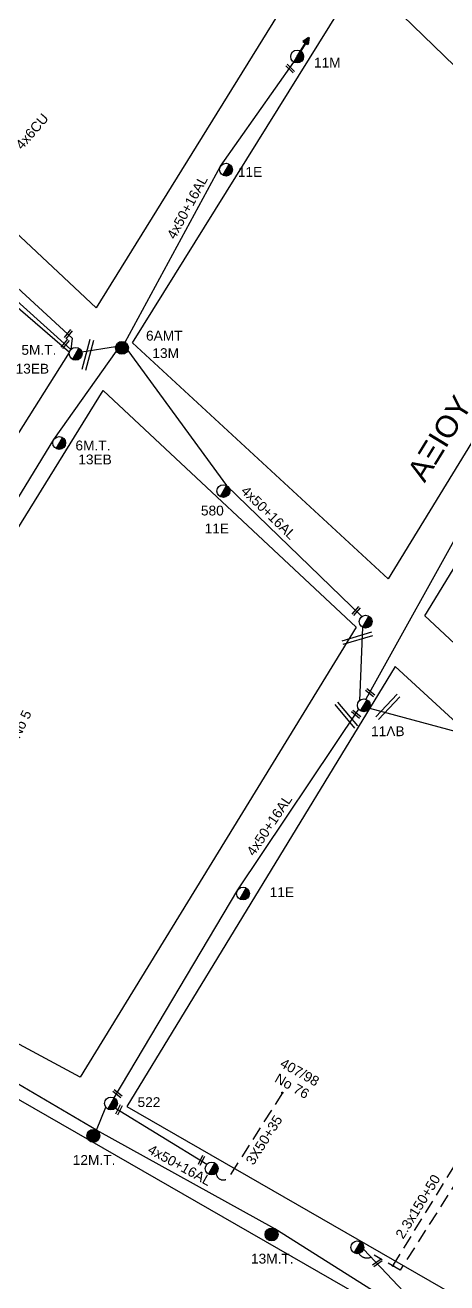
# Model space of a CAD drawing. Header units: millimetres. Extents: x 855 to 3091, y 750 to 2767.
# Drawn here: x 1960 to 2037.4, y 1320.1 to 1551.3 of the extents above; entities that cross this region are included whole.
import ezdxf
from ezdxf.enums import TextEntityAlignment as Align

# ---------------------------------------------------------------- set-up
doc = ezdxf.new("R2010")
doc.units = ezdxf.units.MM
doc.linetypes.add('DASHED', pattern=[19.05, 12.7, -6.35])
for name, color, linetype, lineweight in [('3x150+50', 7, 'Continuous', 30), ('3X50+35', 7, 'Continuous', 30), ('3x70+54.6+25 AL', 7, 'SYN_LINE', 30), ('4x50+16AL', 7, 'Continuous', 30), ('Υπόβαθρο ΔΕΗ', 7, 'Continuous', 30)]:
    doc.layers.add(name, color=color, linetype=linetype, lineweight=lineweight)
for name, color, linetype in [('TEXT ΚΑΛΩΔΙΩΝ', 7, 'Continuous'), ('Άγνωστα', 7, 'Continuous'), ('Επίτονοι', 7, 'Continuous'), ('Μηχανική τομή', 7, 'Continuous'), ('Στύλος Ξύλινος', 7, 'Continuous'), ('Στύλος Ξύλινος @ 1', 7, 'Continuous'), ('Στύλος ΦΜ', 7, 'Continuous'), ('Στύλος ΦΜ @ 1', 7, 'Continuous'), ('Συνδέσεις', 7, 'Continuous'), ('Τομή', 7, 'Continuous')]:
    doc.layers.add(name, color=color, linetype=linetype)
doc.styles.add('arial', font='arial.ttf')
doc.styles.get("Standard").update_dxf_attribs({"font": 'arial.ttf'})
doc.linetypes.add('SYN_LINE', pattern='A,0.5,-0.0001,["/\\/\\/\\/",Standard,S=0.1,R=0,X=0,Y=-0.05],-0.25', length=0.7501)

# ---------------------------------------------------------------- blocks, each defined once
blk = doc.blocks.new('ΥΠΑΡΧΩΝ ΤΣΙΜΕΝΤΕΝΙΟΣ ΣΤΥΛΟΣ')
at = {"layer": 'Στύλος ΦΜ'}
blk.add_hatch(color=7, dxfattribs=at).paths.add_polyline_path([(-1.29, -2.28, 0.574793), (2.62, 0, 0.268822), (1.3, 2.27)])
at = {"layer": 'Στύλος ΦΜ', "color": 7}
blk.add_line((-1.29, -2.28), (1.3, 2.27), dxfattribs=at)
blk.add_circle((0, 0), 2.62, dxfattribs=at)
at = {"layer": 'Στύλος ΦΜ', "flags": 4}
for tag, p in [('ΑΡΙΘΜΟΣ', (-4.68, 8.05)), ('ΤΥΠΟΣ', (-4.91, 3.03))]:
    blk.add_attdef(tag, p, '', height=4, dxfattribs=at)
blk = doc.blocks.new('ΥΠΑΡΧΩΝ ΞΥΛΙΝΟΣ ΣΤΥΛΟΣ')
at = {"layer": 'Στύλος Ξύλινος'}
h = blk.add_hatch(color=7, dxfattribs=at)
h.paths.add_polyline_path([(-2.62, 0, 0.270008), (-1.29, -2.28), (1.3, 2.27, 0.576266)])
h.paths.add_polyline_path([(-1.29, -2.28, 0.574793), (2.62, 0, 0.268822), (1.3, 2.27)])
at = {"layer": 'Στύλος Ξύλινος', "color": 7}
blk.add_line((-1.29, -2.28), (1.3, 2.27), dxfattribs=at)
blk.add_circle((0, 0), 2.62, dxfattribs=at)
at = {"layer": 'Στύλος Ξύλινος', "flags": 4}
for tag, p in [('ΑΡΙΘΜΟΣ', (-4.91, 8.6)), ('ΤΥΠΟΣ', (-4.85, 3.39))]:
    blk.add_attdef(tag, p, '', height=4, dxfattribs=at)
blk = doc.blocks.new('ΕΠΙΤΟΝΟΣ')
at = {"layer": 'Επίτονοι', "lineweight": 40, "ltscale": 40}
blk.add_hatch(color=256, dxfattribs=at).paths.add_polyline_path([(-1.13, 6.47), (0, 9.1), (1.13, 6.47)])
for p, q in [((-1.13, 6.47), (0, 9.1)), ((1.13, 6.47), (-1.13, 6.47)), ((-1.13, 6.47), (0, 6.47)), ((0, 9.1), (1.13, 6.47)), ((0, 6.47), (0, 0))]:
    blk.add_line(p, q, dxfattribs=at)
blk = doc.blocks.new('ΜΗΧΑΝΙΚΗ ΤΟΜΗ')
at = {"layer": 'Μηχανική τομή', "ltscale": 40}
for p, q in [((-1.89, 0.78), (5.69, 0.78)), ((-1.89, -0.77), (5.69, -0.77))]:
    blk.add_line(p, q, dxfattribs=at)
blk = doc.blocks.new('ΤΟΜΗ')
at = {"layer": 'Τομή', "ltscale": 40}
for p, q in [((-5.68, 0), (17.06, 0)), ((-5.68, -2.77), (17.06, -2.77))]:
    blk.add_line(p, q, dxfattribs=at)
blk = doc.blocks.new('_ΣΥΝΔΕΣΗ')
at = {"layer": 'Συνδέσεις', "linetype": 'SYN_LINE', "ltscale": 40}
blk.add_hatch(color=256, dxfattribs=at).paths.add_polyline_path([(0.5, -0.01, 1), (-0.5, -0.01, 1)])
at = {"layer": 'Συνδέσεις'}
blk.add_circle((0, -0.01), 0.5, dxfattribs=at)

msp = doc.modelspace()

# ---------------------------------------------------------------- linework, layer by layer
at = {"layer": '3x150+50', "color": 27, "linetype": 'DASHED', "lineweight": -3, "ltscale": 0.2}
msp.add_lwpolyline([(2041.7, 1342.66), (2028.84, 1322.47), (2024.06, 1325.19, -0.458438), (2021.26, 1325.52, 47.864647)], format="xyb", dxfattribs=at)
msp.add_lwpolyline([(2027.52, 1323.27), (2039.74, 1343.16)], dxfattribs=at)
at = {"layer": '3X50+35', "color": 151, "linetype": 'DASHED', "lineweight": -3, "ltscale": 0.2}
msp.add_lwpolyline([(2007.25, 1355.07), (1997.45, 1339.64, -0.747989), (1995.08, 1340.32, -1.834843)], format="xyb", dxfattribs=at)
at = {"layer": '3x70+54.6+25 AL', "color": 2, "linetype": 'SYN_LINE', "lineweight": -3, "ltscale": 15}
for points in [[(1905.5, 1549.97), (1907.6, 1550.24), (1927.43, 1531.7), (1927.54, 1530.48), (1928.87, 1530.62), (1945.19, 1515.26), (1945.81, 1513.77), (1946.94, 1513.74), (1968.65, 1493.78), (1968.43, 1491.7)], [(1946.02, 1511.88), (1968.43, 1491.7)]]:
    msp.add_lwpolyline(points, dxfattribs=at)
at = {"layer": '3x70+54.6+25 AL', "color": 27, "linetype": 'SYN_LINE', "lineweight": -3, "ltscale": 15}
msp.add_lwpolyline([(2022.12, 1326.32), (2035.9, 1311.76)], dxfattribs=at)
at = {"layer": '4x50+16AL', "color": 6, "linetype": 'Continuous', "lineweight": -3, "ltscale": 0.2}
for points in [[(1978.37, 1493.02), (1995.89, 1525.37), (2009.36, 1544.52)], [(1920.77, 1395.68), (1932.55, 1420.92), (1948.29, 1447.34), (1965.26, 1475.13), (1976.77, 1491.39)], [(1970.43, 1491.24), (1976.63, 1492.25)], [(1978.86, 1491.52), (1996.99, 1466.69), (2021.79, 1442.6)]]:
    msp.add_lwpolyline(points, dxfattribs=at)
at = {"layer": '4x50+16AL', "color": 173, "linetype": 'Continuous', "lineweight": -3, "ltscale": 0.2}
for points in [[(2073.03, 1509.08), (2061.46, 1494.24), (2041.44, 1461.49), (2022.54, 1427.4)], [(2021.93, 1440.65), (2021.36, 1427.13)]]:
    msp.add_lwpolyline(points, dxfattribs=at)
at = {"layer": '4x50+16AL', "color": 151, "linetype": 'Continuous', "lineweight": -3, "ltscale": 0.2}
for points in [[(1976.35, 1354.12), (1999.07, 1392.39), (2021.24, 1425.57)], [(2035.38, 1311.39), (2005.84, 1330.05), (1973.13, 1348.18), (1941.85, 1366.55), (1914.98, 1381.09)]]:
    msp.add_lwpolyline(points, dxfattribs=at)
at = {"layer": '4x50+16AL', "color": 85, "linetype": 'Continuous', "lineweight": -3, "ltscale": 0.2}
msp.add_lwpolyline([(2023.25, 1425.78), (2043.91, 1420.18)], dxfattribs=at)
at = {"layer": '4x50+16AL', "color": 151, "linetype": 'SYN_LINE', "lineweight": -3, "ltscale": 5}
msp.add_lwpolyline([(1973.13, 1348.18), (1974.8, 1352.42)], dxfattribs=at)
at = {"layer": '4x50+16AL', "color": 151, "linetype": 'SYN_LINE', "lineweight": -3, "ltscale": 15}
msp.add_lwpolyline([(1976.59, 1352.25), (1993.38, 1341.95)], dxfattribs=at)
at = {"layer": 'Υπόβαθρο ΔΕΗ', "lineweight": -3}
for points in [[(1974.01, 1607.03), (2014.64, 1566.64), (1973.06, 1499.38), (1918.36, 1550.7)], [(2021.67, 1560.5), (2067.42, 1516.13), (2026.64, 1449.56), (1979.73, 1492.9)], [(1974.35, 1484.16), (2020.76, 1440.68), (1970.11, 1357.96), (1918.08, 1385.97), (1936.17, 1422.43)], [(2055.92, 1297.93), (2001.14, 1247.97), (1883.81, 1320.26), (1914.6, 1379.25)]]:
    msp.add_lwpolyline(points, close=True, dxfattribs=at)
for points in [[(2033.38, 1442.75), (2073.17, 1507.9), (2158.21, 1458.22), (2106.52, 1374.43), (2033.38, 1442.75)], [(1950.1, 1506.68), (1926.47, 1475.08), (1920.69, 1466), (1914, 1455.36), (1905.25, 1439.07), (1899.64, 1426.27), (1891.75, 1407.91), (1889.19, 1401.52), (1909.74, 1390.31), (1932.63, 1433.8), (1939.52, 1445.77), (1968.13, 1491.12), (1950.1, 1506.68)], [(2027.92, 1433.45), (1978.7, 1352.52), (2063.1, 1303.89), (2101.11, 1366.08), (2027.92, 1433.45)]]:
    msp.add_lwpolyline(points, dxfattribs=at)

# ---------------------------------------------------------------- block references
at = {"layer": 'Επίτονοι', "lineweight": -3, "xscale": 0.4499999999998181, "yscale": 0.4499999999998181, "zscale": 0.4499999999998181, "rotation": 327.9024485643438}
msp.add_blockref('ΕΠΙΤΟΝΟΣ', (2009.94, 1545.55), dxfattribs=at)
at = {"layer": 'Μηχανική τομή', "lineweight": -3}
for p, xscale, yscale, zscale, rotation in [((2008.32, 1543.66), 0.2499999999999998, 0.2499999999999998, 0.4999999999999997, 315.4909883934748), ((1967.08, 1492.38), 0.2499999999999998, 0.2499999999999998, 0.4999999999999997, 50.39498169332792), ((1967.67, 1494.14), 0.2499999999999998, 0.2499999999999998, 0.4999999999999997, 50.39498169332792), ((2020.52, 1443.26), 0.2499999999999998, 0.2499999999999998, 0.4999999999999997, 50.39498169332792), ((2022.99, 1428.93), 0.2499999999999999, 0.2499999999999999, 0.2499999999999999, 321.3275174622362), ((2020.4, 1424.98), 0.2499999999999999, 0.2499999999999999, 0.2499999999999999, 321.3275174622362), ((1976.6, 1355.24), 0.2499999999999999, 0.2499999999999999, 0.2499999999999999, 321.3275174622362), ((1977.07, 1351.54), 0.2499999999999999, 0.2499999999999999, 0.2499999999999999, 63.49167188452565), ((1992.2, 1342.26), 0.2499999999999999, 0.2499999999999999, 0.2499999999999999, 63.49167188452565), ((2024.29, 1323.58), 0.2499999999999999, 0.2499999999999999, 0.2499999999999999, 34.75564919623245)]:
    msp.add_blockref('ΜΗΧΑΝΙΚΗ ΤΟΜΗ', p, dxfattribs=dict(at, xscale=xscale, yscale=yscale, zscale=zscale, rotation=rotation))
at = {"layer": 'Στύλος Ξύλινος @ 1', "lineweight": -3, "ltscale": 40}
ref = msp.add_blockref('ΥΠΑΡΧΩΝ ΞΥΛΙΝΟΣ ΣΤΥΛΟΣ', (1977.78, 1492), dxfattribs=dict(at, xscale=0.4499999999998181, yscale=0.4499999999998181, zscale=0.4499999999998181))
ref.add_attrib('ΤΥΠΟΣ', '6AMT', (1982.2, 1493.34), dxfattribs={"layer": 'Στύλος Ξύλινος', "height": 1.8, "flags": 4})
ref.add_attrib('ΑΡΙΘΜΟΣ', '13M', (1983.37, 1490.13), dxfattribs={"layer": 'Στύλος Ξύλινος', "height": 1.8, "flags": 4})
ref = msp.add_blockref('ΥΠΑΡΧΩΝ ΞΥΛΙΝΟΣ ΣΤΥΛΟΣ', (1972.54, 1347.16), dxfattribs=dict(at, xscale=0.4499999999998181, yscale=0.4499999999998181, zscale=0.4499999999998181))
ref.add_attrib('ΤΥΠΟΣ', '12M.T.', (1968.76, 1341.82), dxfattribs={"layer": 'Στύλος Ξύλινος', "height": 1.8, "flags": 4})
ref = msp.add_blockref('ΥΠΑΡΧΩΝ ΞΥΛΙΝΟΣ ΣΤΥΛΟΣ', (2005.25, 1329.02), dxfattribs=dict(at, xscale=0.4499999999998181, yscale=0.4499999999998181, zscale=0.4499999999998181))
ref.add_attrib('ΤΥΠΟΣ', '13M.T.', (2001.47, 1323.68), dxfattribs={"layer": 'Στύλος Ξύλινος', "height": 1.8, "flags": 4})
at = {"layer": 'Στύλος ΦΜ @ 1', "lineweight": -3, "ltscale": 40}
ref = msp.add_blockref('ΥΠΑΡΧΩΝ ΤΣΙΜΕΝΤΕΝΙΟΣ ΣΤΥΛΟΣ', (2009.94, 1545.55), dxfattribs=dict(at, xscale=0.4499999999998181, yscale=0.4499999999998181, zscale=0.4499999999998181))
ref.add_attrib('ΤΥΠΟΣ', '11M', (2013.03, 1543.53), dxfattribs={"layer": 'Στύλος ΦΜ', "height": 1.8, "flags": 4})
ref = msp.add_blockref('ΥΠΑΡΧΩΝ ΤΣΙΜΕΝΤΕΝΙΟΣ ΣΤΥΛΟΣ', (1996.89, 1524.75), dxfattribs=dict(at, xscale=0.4499999999998181, yscale=0.4499999999998181, zscale=0.4499999999998181))
ref.add_attrib('ΤΥΠΟΣ', '11E', (1999.06, 1523.43), dxfattribs={"layer": 'Στύλος ΦΜ', "height": 1.8, "flags": 4})
ref = msp.add_blockref('ΥΠΑΡΧΩΝ ΤΣΙΜΕΝΤΕΝΙΟΣ ΣΤΥΛΟΣ', (1969.3, 1490.91), dxfattribs=dict(at, xscale=0.4499999999998182, yscale=0.4499999999998182, zscale=0.4499999999998182))
ref.add_attrib('ΤΥΠΟΣ', '13EB', (1958.26, 1487.27), dxfattribs={"layer": 'Στύλος ΦΜ', "height": 1.8, "rotation": 360, "flags": 4})
ref.add_attrib('ΑΡΙΘΜΟΣ', '5M.T.', (1959.33, 1490.72), dxfattribs={"layer": 'Στύλος ΦΜ', "height": 1.8, "rotation": 360, "flags": 4})
ref = msp.add_blockref('ΥΠΑΡΧΩΝ ΤΣΙΜΕΝΤΕΝΙΟΣ ΣΤΥΛΟΣ', (1966.27, 1474.52), dxfattribs=dict(at, xscale=0.4499999999998182, yscale=0.4499999999998182, zscale=0.4499999999998182))
ref.add_attrib('ΤΥΠΟΣ', '13EB', (1969.77, 1470.59), dxfattribs={"layer": 'Στύλος ΦΜ', "height": 1.8, "rotation": 360, "flags": 4})
ref.add_attrib('ΑΡΙΘΜΟΣ', '6M.T.', (1969.25, 1473.15), dxfattribs={"layer": 'Στύλος ΦΜ', "height": 1.8, "rotation": 360, "flags": 4})
ref = msp.add_blockref('ΥΠΑΡΧΩΝ ΤΣΙΜΕΝΤΕΝΙΟΣ ΣΤΥΛΟΣ', (1996.41, 1465.67), dxfattribs=dict(at, xscale=0.4499999999998183, yscale=0.4499999999998183, zscale=0.4499999999998183))
ref.add_attrib('ΤΥΠΟΣ', '11E', (1992.95, 1457.89), dxfattribs={"layer": 'Στύλος ΦΜ', "height": 1.8, "flags": 4})
ref.add_attrib('ΑΡΙΘΜΟΣ', '580', (1992.28, 1461.19), dxfattribs={"layer": 'Στύλος ΦΜ', "height": 1.8, "flags": 4})
at = {"layer": 'Στύλος ΦΜ @ 1', "lineweight": -3, "ltscale": 40, "xscale": 0.4499999999998181, "yscale": 0.4499999999998181, "zscale": 0.4499999999998181}
for p in [(2022.51, 1441.67), (1994.25, 1341.15), (2020.99, 1326.66)]:
    msp.add_blockref('ΥΠΑΡΧΩΝ ΤΣΙΜΕΝΤΕΝΙΟΣ ΣΤΥΛΟΣ', p, dxfattribs=at)
at = {"layer": 'Στύλος ΦΜ @ 1', "lineweight": -3, "ltscale": 40}
ref = msp.add_blockref('ΥΠΑΡΧΩΝ ΤΣΙΜΕΝΤΕΝΙΟΣ ΣΤΥΛΟΣ', (2022.18, 1426.28), dxfattribs=dict(at, xscale=0.4499999999998181, yscale=0.4499999999998181, zscale=0.4499999999998181))
ref.add_attrib('ΤΥΠΟΣ', '11ΛΒ', (2023.51, 1420.62), dxfattribs={"layer": 'Στύλος ΦΜ', "height": 1.8, "flags": 4})
ref = msp.add_blockref('ΥΠΑΡΧΩΝ ΤΣΙΜΕΝΤΕΝΙΟΣ ΣΤΥΛΟΣ', (2000.01, 1391.69), dxfattribs=dict(at, xscale=0.4499999999998181, yscale=0.4499999999998181, zscale=0.4499999999998181))
ref.add_attrib('ΤΥΠΟΣ', '11E', (2004.9, 1391.04), dxfattribs={"layer": 'Στύλος ΦΜ', "height": 1.8, "flags": 4})
ref = msp.add_blockref('ΥΠΑΡΧΩΝ ΤΣΙΜΕΝΤΕΝΙΟΣ ΣΤΥΛΟΣ', (1975.76, 1353.1), dxfattribs=dict(at, xscale=0.4499999999998181, yscale=0.4499999999998181, zscale=0.4499999999998181))
ref.add_attrib('ΤΥΠΟΣ', '522', (1980.65, 1352.45), dxfattribs={"layer": 'Στύλος ΦΜ', "height": 1.8, "flags": 4})
at = {"layer": 'Συνδέσεις', "lineweight": -3, "xscale": 0.25, "yscale": 0.25, "zscale": 0.25}
for p in [(2007.25, 1355.07), (2027.52, 1323.27)]:
    msp.add_blockref('_ΣΥΝΔΕΣΗ', p, dxfattribs=at)
at = {"layer": 'Τομή', "lineweight": -3}
for p, xscale, yscale, zscale, rotation in [((1972.22, 1491.97), 0.2499999999999999, 0.2499999999999999, 0.2499999999999999, 255.0278709115663), ((2022.42, 1438.65), 0.25, 0.25, 0.25, 196.454289738314), ((2019.62, 1423.16), 0.2499999999999999, 0.2499999999999999, 0.2499999999999999, 129.6137680210047), ((2025.35, 1425.22), 0.2499999999999999, 0.2499999999999999, 0.2499999999999999, 46.69962389308632)]:
    msp.add_blockref('ΤΟΜΗ', p, dxfattribs=dict(at, xscale=xscale, yscale=yscale, zscale=zscale, rotation=rotation))

# ---------------------------------------------------------------- texts
at = {"layer": 'TEXT ΚΑΛΩΔΙΩΝ', "linetype": 'Continuous', "lineweight": -3, "ltscale": 0.2}
for s, rotation, p in [('4x6CU', 49.2997, (1961.27, 1531.79)), ('4x50+16AL', 61.5636, (1989.77, 1517.86)), ('4x50+16AL', 315.8232, (2004.71, 1461.71)), ('4x50+16AL', 56.24, (2004.83, 1404.25)), ('3X50+35', 57.5818, (2003.87, 1346.39)), ('4x50+16AL', 330.9938, (1988.39, 1341.78)), ('2.3x150+50', 58.4546, (2032.1, 1334.16))]:
    msp.add_text(s, height=1.8, rotation=rotation, dxfattribs=at).set_placement(p, align=Align.MIDDLE_CENTER)
at = {"layer": 'Άγνωστα', "lineweight": -3, "ltscale": 40, "char_height": 1.8, "width": 12.7137, "attachment_point": 1, "style": 'arial'}
for s, insert, rotation in [('No 5', (1957.35, 1420.83), 64.4715), ('407/98', (2007.52, 1361.52), 330.5953), ('No 76', (2006.54, 1358.74), 330.5953)]:
    msp.add_mtext(s, dxfattribs=dict(at, insert=insert, rotation=rotation))
at = {"layer": 'Υπόβαθρο ΔΕΗ', "lineweight": -3}
msp.add_text('ΑΞΙΟΥ', height=4, rotation=58.5087, dxfattribs=at).set_placement((2036.07, 1475.35), align=Align.MIDDLE_CENTER)

doc.saveas('drawing.dxf')
